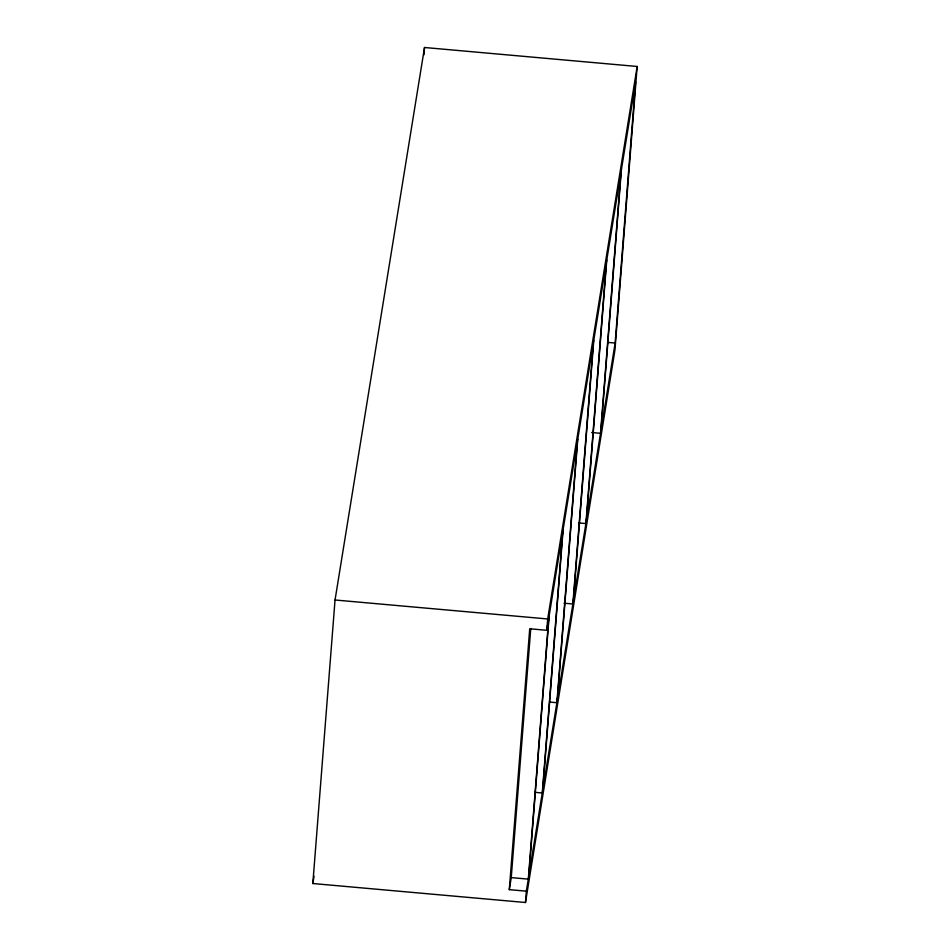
<?xml version="1.0" encoding="UTF-8"?>
<svg xmlns="http://www.w3.org/2000/svg" width="950" height="950" viewBox="0 0 950 950"><rect width="100%" height="100%" fill="white"/><g stroke="black" fill="none" stroke-linecap="round" stroke-linejoin="round"><path stroke-width="1.43" d="M312.835 883.524L335.041 599.996L424.519 47.5L637.165 66.476L614.959 350.004L525.481 902.5L312.835 883.524L314.011 876.221M423.949 54.886L424.519 47.5M526.359 891.171L509.295 889.651L529.72 628.781L546.796 630.301L635.574 82.175L615.137 343.045L526.359 891.171L525.481 902.5M509.295 889.651L511.242 877.61L530.753 628.532M546.796 630.301L547.687 618.972L637.165 66.476M548.744 618.26L528.319 879.13L511.242 877.61M528.758 876.399L549.195 615.529M562.709 532.107L542.272 792.977L534.909 792.324M542.711 790.246L563.148 529.364M577.327 441.845L556.89 702.715L549.528 702.062M557.329 699.984L577.766 439.114M593.311 343.116L572.874 603.986L564.039 603.191M573.325 601.255L593.762 340.373M606.337 262.687L585.901 523.569L578.538 522.904M586.352 520.826L606.777 259.956M620.956 172.437L600.519 433.307L591.684 432.523M600.97 430.576L621.395 169.694M607.774 342.392L615.137 343.045M335.041 599.996L547.687 618.972"/></g></svg>
